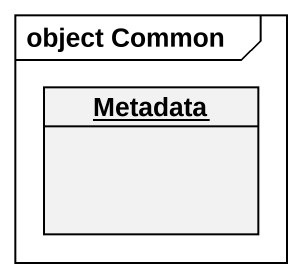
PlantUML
@startuml
mainframe object Common
hide circle
hide empty members
object Metadata
@enduml
